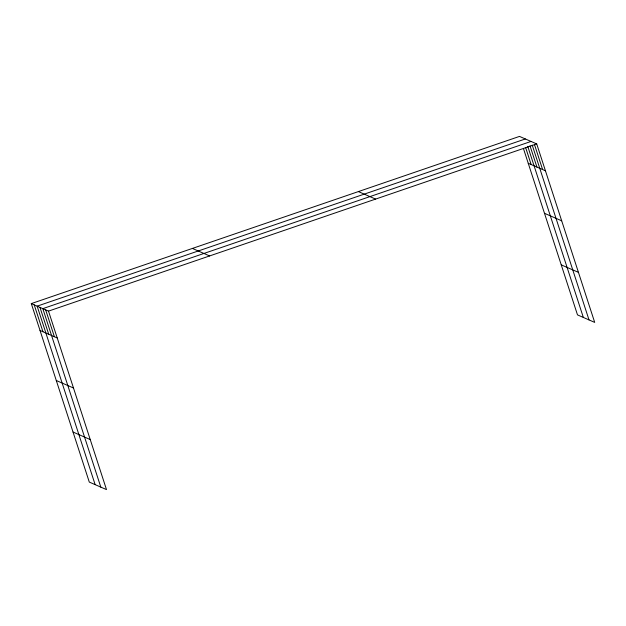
<?xml version="1.0" encoding="UTF-8"?>
<svg xmlns="http://www.w3.org/2000/svg" width="626" height="626" viewBox="0 0 626 626"><rect width="100%" height="100%" fill="white"/><g stroke="black" fill="none" stroke-linecap="round" stroke-linejoin="round"><path stroke-width="0.94" d="M31.3 303.602L48.507 311.114L106.498 489.595L89.291 482.083L31.3 303.602L519.502 136.405L536.709 143.917L594.7 322.398L577.493 314.886L523.414 148.448M525.355 138.956L37.153 306.153L95.144 484.641M531.028 141.437L42.826 308.634L100.817 487.114M48.507 311.114L536.709 143.917M528.227 163.269L545.434 170.781M544.487 213.302L561.694 220.814M561.24 264.853L578.44 272.365M358.393 191.579L375.6 199.091M192.409 248.428L209.616 255.94M40.033 330.465L57.232 337.977M56.285 380.498L73.492 388.01M73.039 432.05L90.246 439.562M534.471 144.528L542.601 169.544M532.233 145.146L589.019 319.917M529.995 145.756L536.92 167.064M527.757 146.367L583.346 317.445M525.738 147.869L531.153 164.544M45.667 309.87L54.399 336.741M39.986 307.397L48.718 334.261M34.227 304.878L42.951 331.741"/></g></svg>
